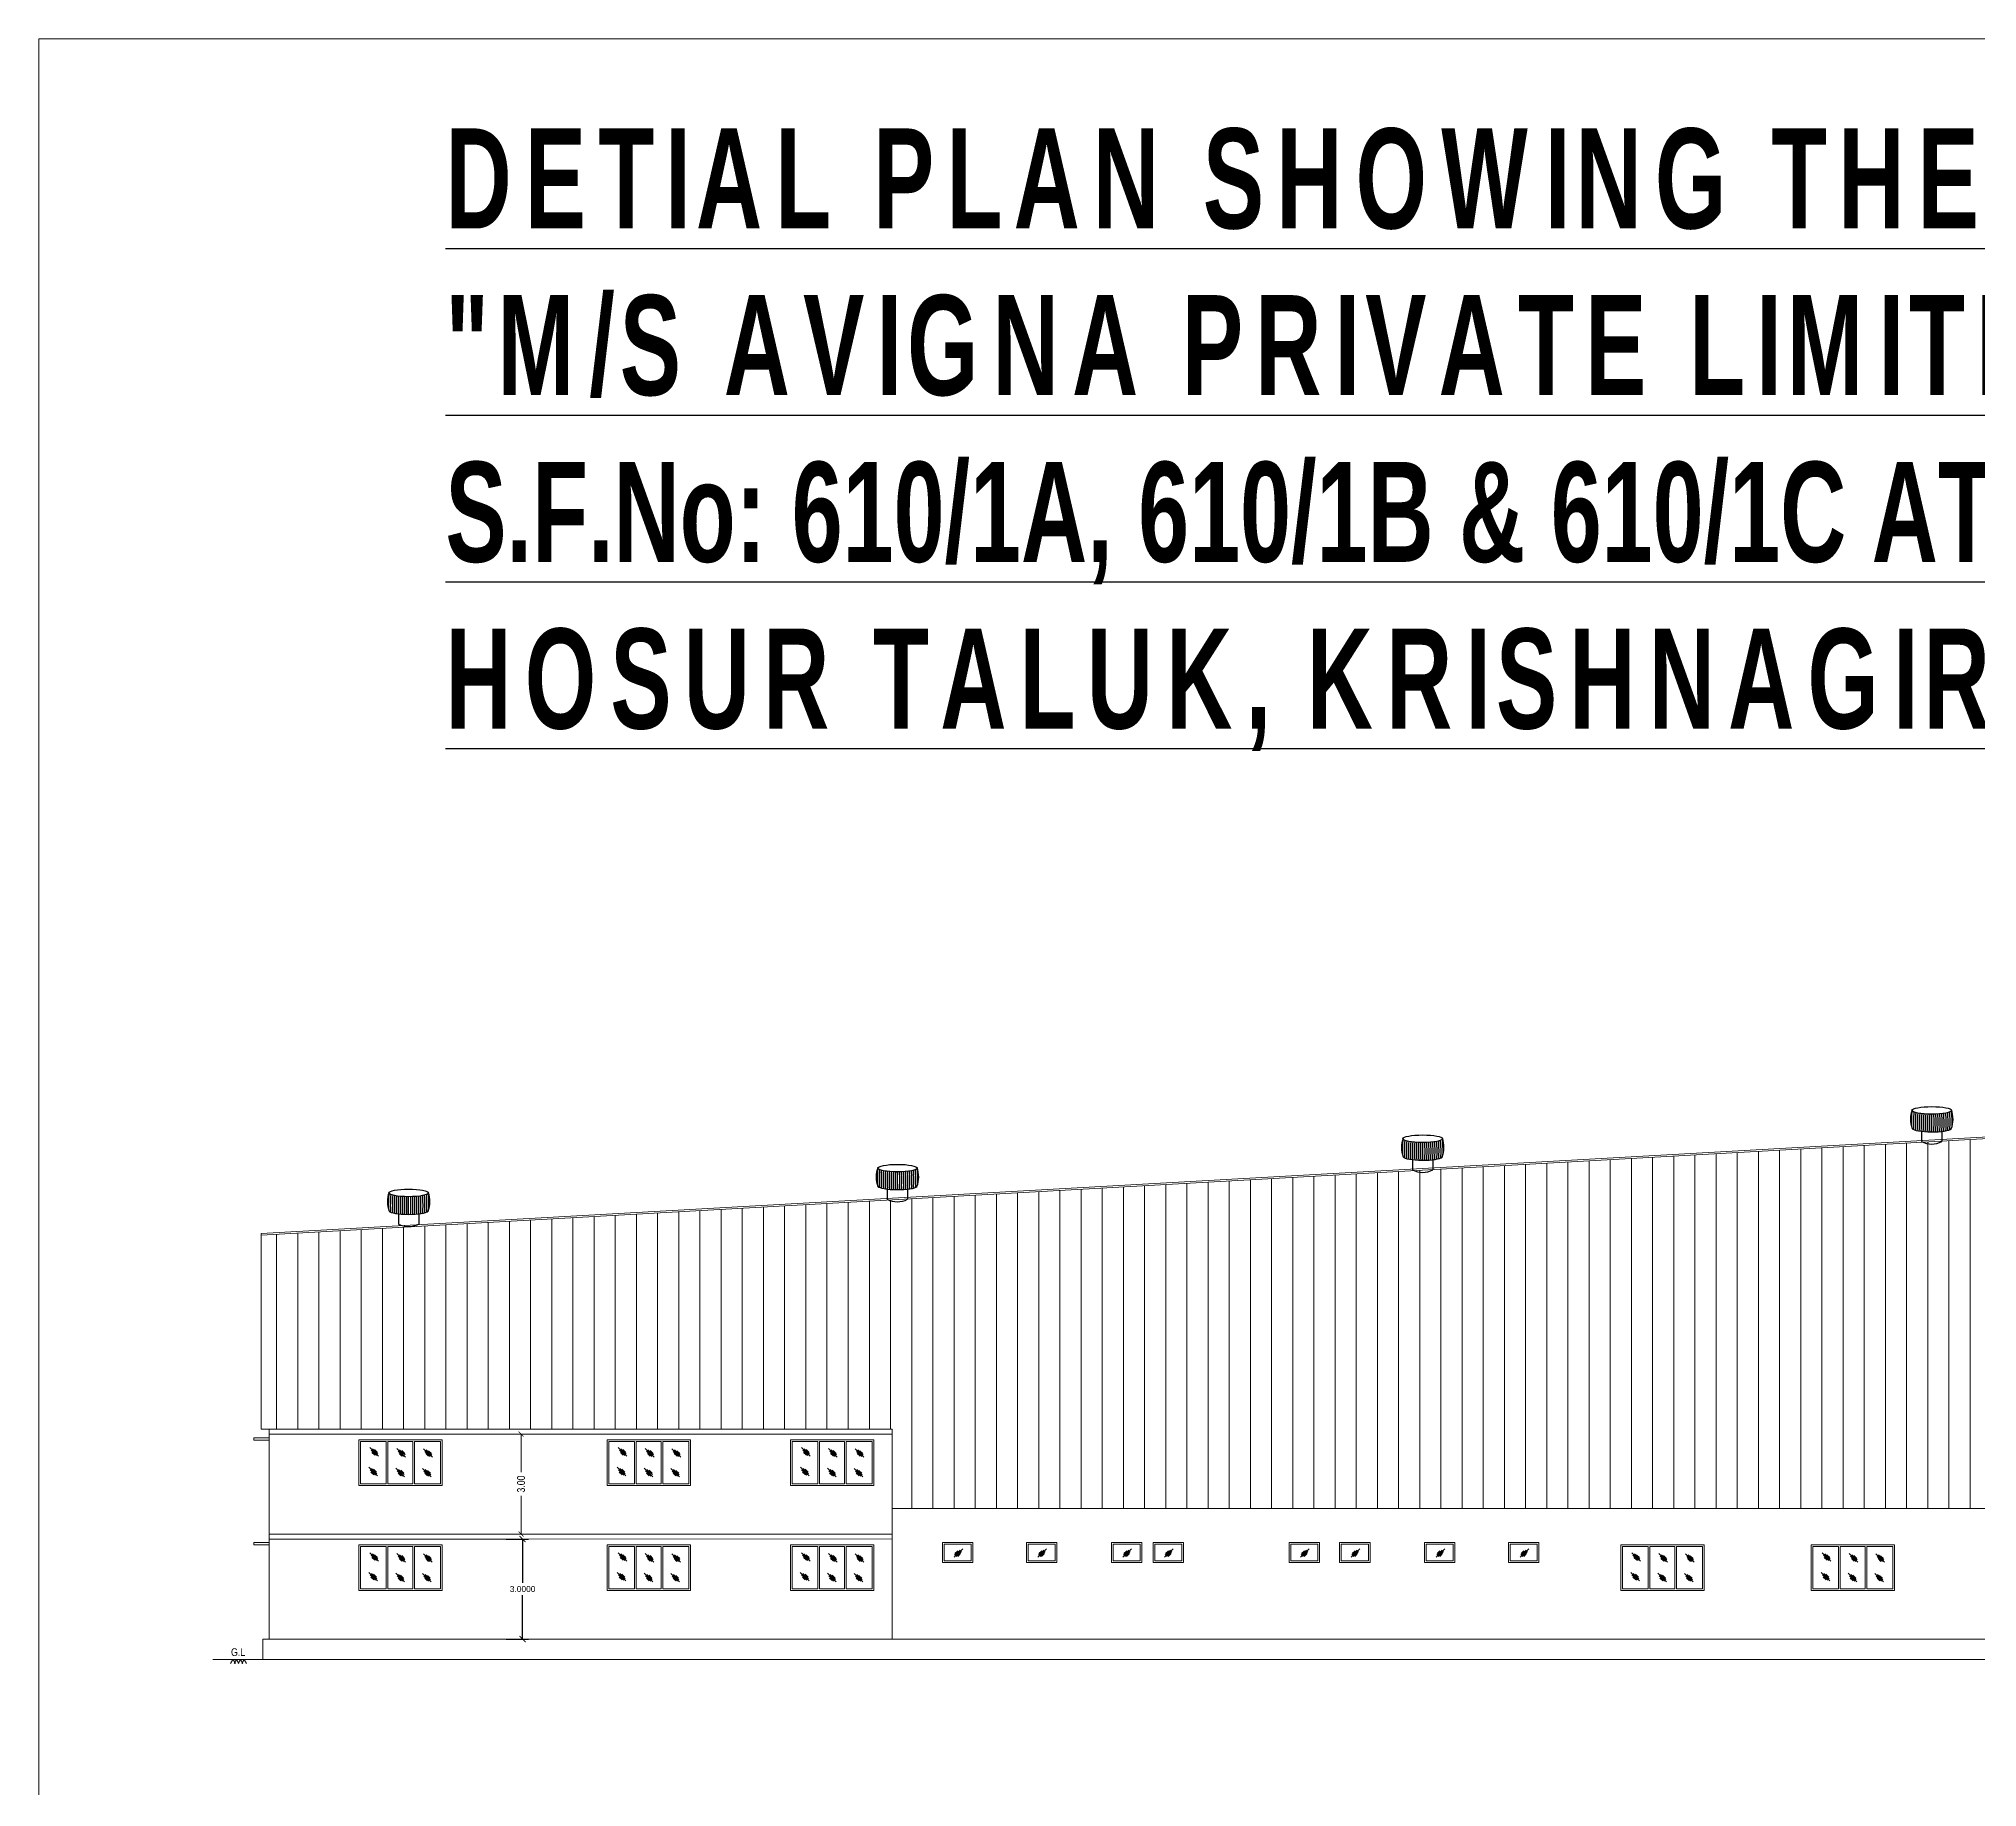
# Model space of a CAD drawing. Header units: metres. Extents: x -1560405 to -1559609, y 42907 to 43310.
# Drawn here: x -1559943 to -1559884.9, y 43114.7 to 43167.1 of the extents above; entities that cross this region are included whole.
import ezdxf

# ---------------------------------------------------------------- set-up
doc = ezdxf.new("R2010")
doc.units = ezdxf.units.M
doc.header["$LTSCALE"] = 750
doc.header["$MEASUREMENT"] = 0
doc.header["$PDMODE"] = 35
doc.header["$PDSIZE"] = 50
doc.linetypes.add('DASHED2', pattern=[9.525, 6.35, -3.175])
doc.layers.get('0').update_dxf_attribs({"lineweight": 5})
doc.layers.get('Defpoints').update_dxf_attribs({"lineweight": 0})
for name, color, linetype in [('1', 213, 'Continuous'), ('BLK_1_FLR_0_BLT_UP_AREA_MEZ_1', 46, 'Continuous'), ('BLK_1_FLR_0_REGULAR_ROOM_1', 117, 'Continuous'), ('Soolagiri', 6, 'Continuous'), ('walls', 40, 'Continuous')]:
    doc.layers.add(name, color=color, linetype=linetype)
doc.styles.add('K', font='swissc.ttf', dxfattribs={"height": 0.25})
doc.styles.add('mani', font='swissc.ttf', dxfattribs={"height": 0.23})
doc.styles.get("Standard").update_dxf_attribs({"font": 'arial.ttf'})
doc.styles.add('STYLE2', font='romant.shx', dxfattribs={"width": 0.8, "height": 4})
doc.dimstyles.new('Civil Mt', dxfattribs={"dimtxt": 0.23, "dimasz": 0.15, "dimexe": 0, "dimexo": 0, "dimgap": 0.1, "dimtad": 0, "dimzin": 0, "dimdsep": 46, "dimtxsty": 'mani', "dimblk": 'ARCHTICK', "dimcen": 0, "dimse1": 1, "dimse2": 1, "dimclrd": 253, "dimclrt": 7, "dimadec": 0, "dimazin": 3, "dimtfac": 1, "dimtofl": 0, "dimtmove": 1, "dimatfit": 3, "dimfxl": 0, "dimfrac": 2, "dimtolj": 1, "dimtzin": 0, "dimlwd": 13, "dimarcsym": 0})
doc.dimstyles.new('STANDARD$0', dxfattribs={"dimtxt": 7, "dimasz": 3, "dimexe": 3, "dimexo": 1, "dimgap": 1.5, "dimtad": 1, "dimdec": 1, "dimzin": 1, "dimdsep": 46, "dimlunit": 4, "dimtxsty": 'Standard', "dimblk": 'OBLIQUE', "dimcen": 0.09375, "dimdle": 1, "dimclrd": 8, "dimclre": 8, "dimclrt": 7, "dimadec": 1, "dimazin": 0, "dimtfac": 1, "dimtdec": 1, "dimtix": 1, "dimtmove": 2, "dimatfit": 3, "dimldrblk": 'ARCHTICK', "dimfxl": 0, "dimfrac": 2, "dimtolj": 1, "dimtzin": 0, "dimarcsym": 0})

# ---------------------------------------------------------------- blocks, each defined once
blk = doc.blocks.new('A$C592862AF')
at = {"layer": 'Soolagiri', "ltscale": 0.1}
for p, q in [((0.531, 0.215), (0.531, 0.658)), ((0.274, 0.24), (0.274, -0.027)), ((0.783, 0.24), (0.783, -0.027))]:
    blk.add_line(p, q, dxfattribs=at)
for centre, radius, start, end in [((0.685, 0.533), 0.685, 160.2029, 200.1397), ((3.699, 0.447), 3.676, 175.2224, 181.4913), ((3.699, 0.447), 3.626, 175.8022, 182.7483), ((3.699, 0.447), 3.576, 175.9967, 183.0655), ((3.699, 0.447), 3.526, 176.1188, 183.2978), ((3.699, 0.447), 3.476, 176.1997, 183.4872), ((3.699, 0.447), 3.426, 176.2511, 183.3433), ((3.699, 0.447), 3.376, 176.2785, 183.7869), ((3.699, 0.447), 3.326, 176.2852, 183.9075), ((3.699, 0.447), 3.276, 176.2725, 184.0117), ((3.699, 0.447), 3.226, 176.241, 184.1006), ((-2.637, 0.447), 3.226, 355.8986, 3.759), ((-2.637, 0.447), 3.276, 355.9866, 3.7276), ((-2.637, 0.447), 3.326, 356.09, 3.7149), ((-2.637, 0.447), 3.376, 356.2097, 3.7216), ((-2.637, 0.447), 3.426, 356.3475, 3.7491), ((-2.637, 0.447), 3.476, 356.507, 3.8005), ((-2.686, 0.436), 3.576, 356.9242, 4.0038), ((-2.637, 0.447), 3.576, 356.9242, 4.0038), ((-2.637, 0.447), 3.626, 357.235, 4.1985), ((0.378, 0.533), 0.685, 339.4087, 19.7971), ((-2.637, 0.447), 3.676, 358.5152, 4.7713), ((0.529, 0.463), 0.552, 242.5754, 297.4246)]:
    blk.add_arc(centre, radius, start, end, dxfattribs=at)
blk.add_ellipse((0.531, 0.752), major_axis=(-0.495, 0), ratio=0.191406, dxfattribs=at)
blk.add_ellipse((0.532, 0.31), major_axis=(-0.495, 0), ratio=0.191406, start_param=0.135875, end_param=2.951606, dxfattribs=at)
blk = doc.blocks.new('A$C3C6135CD')
at = {"layer": 'walls', "ltscale": 0.1, "xscale": 1.199999999998907, "yscale": 1.199999999998907, "zscale": 1.199999999998907}
blk.add_blockref('A$C592862AF', (-0.005, 0.098), dxfattribs=at)
blk = doc.blocks.new('_ArchTick')
at = {"color": 0, "linetype": 'ByBlock', "const_width": 0.15}
blk.add_lwpolyline([(-0.5, -0.5), (0.5, 0.5)], dxfattribs=at)
blk = doc.blocks.new('*D702')
at = {"layer": 'BLK_1_FLR_0_BLT_UP_AREA_MEZ_1', "color": 253, "lineweight": 13}
for p, q in [((-1559928.546, 43125.285), (-1559928.546, 43124.139)), ((-1559928.546, 43122.285), (-1559928.546, 43123.432))]:
    blk.add_line(p, q, dxfattribs=at)
at = {"layer": 'Defpoints', "color": 0}
for p in [(-1559929.06, 43125.285, 94.405), (-1559928.546, 43125.285), (-1559929.06, 43122.285, 94.405)]:
    blk.add_point(p, dxfattribs=at)
at = {"layer": 'BLK_1_FLR_0_BLT_UP_AREA_MEZ_1', "color": 253, "lineweight": 13, "xscale": 0.15, "yscale": 0.15, "zscale": 0.15}
for p, rotation in [((-1559928.546, 43125.285), 90), ((-1559928.546, 43122.285), 270)]:
    blk.add_blockref('_ArchTick', p, dxfattribs=dict(at, rotation=rotation))
at = {"layer": 'BLK_1_FLR_0_BLT_UP_AREA_MEZ_1', "color": 7, "insert": (-1559928.546, 43123.785), "char_height": 0.23, "attachment_point": 5, "rotation": 90, "style": 'mani'}
blk.add_mtext('\\A1;3.00', dxfattribs=at)
blk = doc.blocks.new('*D703')
at = {"layer": 'BLK_1_FLR_0_REGULAR_ROOM_1', "color": 0, "lineweight": -2}
for p, q in [((-1559928.997, 43122.135), (-1559928.319, 43122.135)), ((-1559928.997, 43119.135), (-1559928.319, 43119.135))]:
    blk.add_line(p, q, dxfattribs=at)
at = {"layer": 'BLK_1_FLR_0_REGULAR_ROOM_1', "lineweight": -2}
for p, q in [((-1559928.499, 43122.135), (-1559928.499, 43120.817)), ((-1559928.499, 43119.135), (-1559928.499, 43120.453))]:
    blk.add_line(p, q, dxfattribs=at)
at = {"layer": 'Defpoints', "color": 0}
for p in [(-1559929.06, 43122.135, 94.405), (-1559929.06, 43119.135, 94.405), (-1559928.499, 43119.135)]:
    blk.add_point(p, dxfattribs=at)
at = {"layer": 'BLK_1_FLR_0_REGULAR_ROOM_1', "lineweight": -2, "xscale": 0.18, "yscale": 0.18, "zscale": 0.18}
for p, rotation in [((-1559928.499, 43122.135), 90), ((-1559928.499, 43119.135), 270)]:
    blk.add_blockref('_ArchTick', p, dxfattribs=dict(at, rotation=rotation))
at = {"layer": 'BLK_1_FLR_0_REGULAR_ROOM_1', "color": 0, "insert": (-1559928.499, 43120.635), "char_height": 0.18, "attachment_point": 5}
blk.add_mtext('\\A1;3.0000', dxfattribs=at)

msp = doc.modelspace()

# ---------------------------------------------------------------- hatches: boundary and pattern name
h = msp.add_hatch()
h.set_pattern_fill('ANSI31', scale=0.2, angle=45, style=0)
h.set_pattern_definition([(90, (-1567940.05416, 44465.8028), (-0.635, 0), [])])
h.paths.add_polyline_path([(-1559826.4741, 43131.24554), (-1559881.40915, 43134.32482), (-1559936.3442, 43131.24554), (-1559936.3442, 43125.43521), (-1559936.1042, 43125.43521), (-1559917.41381, 43125.43521), (-1559917.41419, 43123.04721), (-1559826.7141, 43123.04721), (-1559826.4741, 43123.04721)])

# ---------------------------------------------------------------- linework, layer by layer
at = {"color": 7}
for p, q in [((-1559881.40915, 43134.37521), (-1559936.3442, 43131.29593)), ((-1559881.40915, 43134.32482), (-1559936.3442, 43131.24554)), ((-1559936.3442, 43125.43521), (-1559936.3442, 43131.29593)), ((-1559936.1042, 43125.43521, 0), (-1559936.34476, 43125.43521, 0)), ((-1559936.1042, 43125.43521, 0), (-1559917.41381, 43125.43521, 0)), ((-1559936.10364, 43125.43521), (-1559936.10364, 43119.13521)), ((-1559917.41381, 43125.43521, 0), (-1559917.41481, 43119.13521)), ((-1559936.1042, 43125.28521, 0), (-1559917.41377, 43125.28521, 0)), ((-1559933.40939, 43125.1073, 0), (-1559933.40939, 43123.7373, 0)), ((-1559933.40939, 43125.1073, 0), (-1559930.90939, 43125.1073, 0)), ((-1559933.35939, 43125.0573, 0), (-1559933.35939, 43123.7873, 0)), ((-1559933.35939, 43125.0573, 0), (-1559932.58779, 43125.0573, 0)), ((-1559933.08114, 43124.87595, 0), (-1559932.82038, 43124.62318, 0)), ((-1559932.88326, 43124.6404, 0), (-1559933.04253, 43124.7976, 0)), ((-1559932.83954, 43124.6855, 0), (-1559933.00163, 43124.8398, 0)), ((-1559932.84902, 43124.73261, 0), (-1559932.93793, 43124.81622, 0)), ((-1559932.58779, 43125.0573, 0), (-1559932.58779, 43123.7873, 0)), ((-1559932.53779, 43125.0573, 0), (-1559932.53779, 43123.7873, 0)), ((-1559932.53779, 43125.0573, 0), (-1559931.79119, 43125.0573, 0)), ((-1559932.26794, 43124.84701, 0), (-1559932.00718, 43124.59424, 0)), ((-1559932.02634, 43124.65656, 0), (-1559932.18843, 43124.81087, 0)), ((-1559931.79119, 43125.0573, 0), (-1559931.79119, 43123.7873, 0)), ((-1559931.74119, 43125.0573, 0), (-1559931.74119, 43123.7873, 0)), ((-1559931.74119, 43125.0573, 0), (-1559930.95939, 43125.0573, 0)), ((-1559931.46776, 43124.84376, 0), (-1559931.20699, 43124.59099, 0)), ((-1559931.22616, 43124.65331, 0), (-1559931.38825, 43124.80761, 0)), ((-1559930.95939, 43125.0573, 0), (-1559930.95939, 43123.7873, 0)), ((-1559930.90939, 43125.1073, 0), (-1559930.90939, 43123.7373, 0)), ((-1559925.95999, 43125.1073, 0), (-1559925.95999, 43123.7373, 0)), ((-1559925.95999, 43125.1073, 0), (-1559923.45999, 43125.1073, 0)), ((-1559925.90999, 43125.0573, 0), (-1559925.90999, 43123.7873, 0)), ((-1559925.90999, 43125.0573, 0), (-1559925.13839, 43125.0573, 0)), ((-1559925.63174, 43124.87595, 0), (-1559925.37098, 43124.62318, 0)), ((-1559925.43386, 43124.6404, 0), (-1559925.59314, 43124.7976, 0)), ((-1559925.39015, 43124.6855, 0), (-1559925.55223, 43124.8398, 0)), ((-1559925.39962, 43124.73261, 0), (-1559925.48854, 43124.81622, 0)), ((-1559925.13839, 43125.0573, 0), (-1559925.13839, 43123.7873, 0)), ((-1559925.08839, 43125.0573, 0), (-1559925.08839, 43123.7873, 0)), ((-1559925.08839, 43125.0573, 0), (-1559924.34179, 43125.0573, 0)), ((-1559924.81854, 43124.84701, 0), (-1559924.55778, 43124.59424, 0)), ((-1559924.57695, 43124.65656, 0), (-1559924.73903, 43124.81087, 0)), ((-1559924.34179, 43125.0573, 0), (-1559924.34179, 43123.7873, 0)), ((-1559924.29179, 43125.0573, 0), (-1559924.29179, 43123.7873, 0)), ((-1559924.29179, 43125.0573, 0), (-1559923.50999, 43125.0573, 0)), ((-1559924.01836, 43124.84376, 0), (-1559923.7576, 43124.59099, 0)), ((-1559923.77676, 43124.65331, 0), (-1559923.93885, 43124.80761, 0)), ((-1559923.50999, 43125.0573, 0), (-1559923.50999, 43123.7873, 0)), ((-1559923.45999, 43125.1073, 0), (-1559923.45999, 43123.7373, 0)), ((-1559920.465, 43125.1073, 0), (-1559920.465, 43123.7373, 0)), ((-1559920.465, 43125.1073, 0), (-1559917.965, 43125.1073, 0)), ((-1559920.415, 43125.0573, 0), (-1559920.415, 43123.7873, 0)), ((-1559920.415, 43125.0573, 0), (-1559919.6434, 43125.0573, 0)), ((-1559920.13675, 43124.87595, 0), (-1559919.87599, 43124.62318, 0)), ((-1559919.93887, 43124.6404, 0), (-1559920.09814, 43124.7976, 0)), ((-1559919.89515, 43124.6855, 0), (-1559920.05724, 43124.8398, 0)), ((-1559919.90463, 43124.73261, 0), (-1559919.99354, 43124.81622, 0)), ((-1559919.6434, 43125.0573, 0), (-1559919.6434, 43123.7873, 0)), ((-1559919.5934, 43125.0573, 0), (-1559919.5934, 43123.7873, 0)), ((-1559919.5934, 43125.0573, 0), (-1559918.8468, 43125.0573, 0)), ((-1559919.32355, 43124.84701, 0), (-1559919.06279, 43124.59424, 0)), ((-1559919.08195, 43124.65656, 0), (-1559919.24404, 43124.81087, 0)), ((-1559918.8468, 43125.0573, 0), (-1559918.8468, 43123.7873, 0)), ((-1559918.7968, 43125.0573, 0), (-1559918.7968, 43123.7873, 0)), ((-1559918.7968, 43125.0573, 0), (-1559918.015, 43125.0573, 0)), ((-1559918.52336, 43124.84376, 0), (-1559918.2626, 43124.59099, 0)), ((-1559918.28177, 43124.65331, 0), (-1559918.44386, 43124.80761, 0)), ((-1559918.015, 43125.0573, 0), (-1559918.015, 43123.7873, 0)), ((-1559917.965, 43125.1073, 0), (-1559917.965, 43123.7373, 0)), ((-1559933.11176, 43124.28607, 0), (-1559932.851, 43124.0333, 0)), ((-1559932.87017, 43124.09562, 0), (-1559933.03225, 43124.24992, 0)), ((-1559932.93064, 43124.64841, 0), (-1559933.01698, 43124.73467, 0)), ((-1559932.87965, 43124.14273, 0), (-1559932.96856, 43124.22634, 0)), ((-1559932.29856, 43124.25713, 0), (-1559932.0378, 43124.00436, 0)), ((-1559932.07006, 43124.61146, 0), (-1559932.22934, 43124.76867, 0)), ((-1559932.05697, 43124.06668, 0), (-1559932.21905, 43124.22099, 0)), ((-1559932.11744, 43124.61947, 0), (-1559932.20378, 43124.70574, 0)), ((-1559932.03582, 43124.70367, 0), (-1559932.12473, 43124.78729, 0)), ((-1559931.49838, 43124.25388, 0), (-1559931.23762, 43124.00111, 0)), ((-1559931.26988, 43124.60821, 0), (-1559931.42915, 43124.76541, 0)), ((-1559931.25679, 43124.06343, 0), (-1559931.41887, 43124.21773, 0)), ((-1559931.31726, 43124.61622, 0), (-1559931.4036, 43124.70248, 0)), ((-1559931.23564, 43124.70042, 0), (-1559931.32455, 43124.78403, 0)), ((-1559925.66237, 43124.28607, 0), (-1559925.40161, 43124.0333, 0)), ((-1559925.42077, 43124.09562, 0), (-1559925.58286, 43124.24992, 0)), ((-1559925.48124, 43124.64841, 0), (-1559925.56759, 43124.73467, 0)), ((-1559925.43025, 43124.14273, 0), (-1559925.51916, 43124.22634, 0)), ((-1559924.84917, 43124.25713, 0), (-1559924.58841, 43124.00436, 0)), ((-1559924.62067, 43124.61146, 0), (-1559924.77994, 43124.76867, 0)), ((-1559924.60757, 43124.06668, 0), (-1559924.76966, 43124.22099, 0)), ((-1559924.66804, 43124.61947, 0), (-1559924.75439, 43124.70574, 0)), ((-1559924.58642, 43124.70367, 0), (-1559924.67534, 43124.78729, 0)), ((-1559924.04898, 43124.25388, 0), (-1559923.78822, 43124.00111, 0)), ((-1559923.82048, 43124.60821, 0), (-1559923.97976, 43124.76541, 0)), ((-1559923.80739, 43124.06343, 0), (-1559923.96948, 43124.21773, 0)), ((-1559923.86786, 43124.61622, 0), (-1559923.9542, 43124.70248, 0)), ((-1559923.78624, 43124.70042, 0), (-1559923.87515, 43124.78403, 0)), ((-1559920.16737, 43124.28607, 0), (-1559919.90661, 43124.0333, 0)), ((-1559919.92578, 43124.09562, 0), (-1559920.08786, 43124.24992, 0)), ((-1559919.98625, 43124.64841, 0), (-1559920.07259, 43124.73467, 0)), ((-1559919.93526, 43124.14273, 0), (-1559920.02417, 43124.22634, 0)), ((-1559919.35417, 43124.25713, 0), (-1559919.09341, 43124.00436, 0)), ((-1559919.12567, 43124.61146, 0), (-1559919.28494, 43124.76867, 0)), ((-1559919.11258, 43124.06668, 0), (-1559919.27466, 43124.22099, 0)), ((-1559919.17305, 43124.61947, 0), (-1559919.25939, 43124.70574, 0)), ((-1559919.09143, 43124.70367, 0), (-1559919.18034, 43124.78729, 0)), ((-1559918.55399, 43124.25388, 0), (-1559918.29323, 43124.00111, 0)), ((-1559918.32549, 43124.60821, 0), (-1559918.48476, 43124.76541, 0)), ((-1559918.3124, 43124.06343, 0), (-1559918.47448, 43124.21773, 0)), ((-1559918.37287, 43124.61622, 0), (-1559918.45921, 43124.70248, 0)), ((-1559918.29125, 43124.70042, 0), (-1559918.38016, 43124.78403, 0)), ((-1559933.40939, 43123.7373, 0), (-1559930.90939, 43123.7373, 0)), ((-1559933.35939, 43123.7873, 0), (-1559932.58779, 43123.7873, 0)), ((-1559932.91389, 43124.05052, 0), (-1559933.07316, 43124.20772, 0)), ((-1559932.96127, 43124.05853, 0), (-1559933.04761, 43124.14479, 0)), ((-1559932.53779, 43123.7873, 0), (-1559931.79119, 43123.7873, 0)), ((-1559932.10069, 43124.02158, 0), (-1559932.25996, 43124.17879, 0)), ((-1559932.14807, 43124.02959, 0), (-1559932.23441, 43124.11586, 0)), ((-1559932.06645, 43124.11379, 0), (-1559932.15536, 43124.19741, 0)), ((-1559931.74119, 43123.7873, 0), (-1559930.95939, 43123.7873, 0)), ((-1559931.30051, 43124.01833, 0), (-1559931.45978, 43124.17553, 0)), ((-1559931.34789, 43124.02634, 0), (-1559931.43423, 43124.1126, 0)), ((-1559931.26627, 43124.11054, 0), (-1559931.35518, 43124.19415, 0)), ((-1559925.95999, 43123.7373, 0), (-1559923.45999, 43123.7373, 0)), ((-1559925.90999, 43123.7873, 0), (-1559925.13839, 43123.7873, 0)), ((-1559925.46449, 43124.05052, 0), (-1559925.62376, 43124.20772, 0)), ((-1559925.51187, 43124.05853, 0), (-1559925.59821, 43124.14479, 0)), ((-1559925.08839, 43123.7873, 0), (-1559924.34179, 43123.7873, 0)), ((-1559924.65129, 43124.02158, 0), (-1559924.81056, 43124.17879, 0)), ((-1559924.69867, 43124.02959, 0), (-1559924.78501, 43124.11586, 0)), ((-1559924.61705, 43124.11379, 0), (-1559924.70596, 43124.19741, 0)), ((-1559924.29179, 43123.7873, 0), (-1559923.50999, 43123.7873, 0)), ((-1559923.85111, 43124.01833, 0), (-1559924.01038, 43124.17553, 0)), ((-1559923.89849, 43124.02634, 0), (-1559923.98483, 43124.1126, 0)), ((-1559923.81687, 43124.11054, 0), (-1559923.90578, 43124.19415, 0)), ((-1559920.465, 43123.7373, 0), (-1559917.965, 43123.7373, 0)), ((-1559920.415, 43123.7873, 0), (-1559919.6434, 43123.7873, 0)), ((-1559919.9695, 43124.05052, 0), (-1559920.12877, 43124.20772, 0)), ((-1559920.01688, 43124.05853, 0), (-1559920.10322, 43124.14479, 0)), ((-1559919.5934, 43123.7873, 0), (-1559918.8468, 43123.7873, 0)), ((-1559919.1563, 43124.02158, 0), (-1559919.31557, 43124.17879, 0)), ((-1559919.20368, 43124.02959, 0), (-1559919.29002, 43124.11586, 0)), ((-1559919.12206, 43124.11379, 0), (-1559919.21097, 43124.19741, 0)), ((-1559918.7968, 43123.7873, 0), (-1559918.015, 43123.7873, 0)), ((-1559918.35612, 43124.01833, 0), (-1559918.51539, 43124.17553, 0)), ((-1559918.4035, 43124.02634, 0), (-1559918.48984, 43124.1126, 0)), ((-1559918.32188, 43124.11054, 0), (-1559918.41079, 43124.19415, 0)), ((-1559917.41419, 43123.04721), (-1559826.7141, 43123.04721)), ((-1559936.1042, 43122.28521, 0), (-1559917.41301, 43122.28521, 0)), ((-1559936.1042, 43122.13521, 0), (-1559928.90684, 43122.13521, 0)), ((-1559933.41119, 43121.9573), (-1559933.41119, 43120.5873)), ((-1559933.41119, 43121.9573), (-1559930.91119, 43121.9573)), ((-1559933.36119, 43121.9073), (-1559933.36119, 43120.6373)), ((-1559933.36119, 43121.9073), (-1559932.58959, 43121.9073)), ((-1559932.58959, 43121.9073), (-1559932.58959, 43120.6373)), ((-1559932.53959, 43121.9073), (-1559932.53959, 43120.6373)), ((-1559932.53959, 43121.9073), (-1559931.79299, 43121.9073)), ((-1559931.79299, 43121.9073), (-1559931.79299, 43120.6373)), ((-1559931.74299, 43121.9073), (-1559931.74299, 43120.6373)), ((-1559931.74299, 43121.9073), (-1559930.96119, 43121.9073)), ((-1559930.96119, 43121.9073), (-1559930.96119, 43120.6373)), ((-1559930.91119, 43121.9573), (-1559930.91119, 43120.5873)), ((-1559928.90684, 43122.13521), (-1559917.41298, 43122.14492, 0)), ((-1559925.96179, 43121.9573), (-1559925.96179, 43120.5873)), ((-1559925.96179, 43121.9573), (-1559923.46179, 43121.9573)), ((-1559925.91179, 43121.9073), (-1559925.91179, 43120.6373)), ((-1559925.91179, 43121.9073), (-1559925.14019, 43121.9073)), ((-1559925.14019, 43121.9073), (-1559925.14019, 43120.6373)), ((-1559925.09019, 43121.9073), (-1559925.09019, 43120.6373)), ((-1559925.09019, 43121.9073), (-1559924.34359, 43121.9073)), ((-1559924.34359, 43121.9073), (-1559924.34359, 43120.6373)), ((-1559924.29359, 43121.9073), (-1559924.29359, 43120.6373)), ((-1559924.29359, 43121.9073), (-1559923.51179, 43121.9073)), ((-1559923.51179, 43121.9073), (-1559923.51179, 43120.6373)), ((-1559923.46179, 43121.9573), (-1559923.46179, 43120.5873)), ((-1559920.4668, 43121.9573), (-1559920.4668, 43120.5873)), ((-1559920.4668, 43121.9573), (-1559917.9668, 43121.9573)), ((-1559920.4168, 43121.9073), (-1559920.4168, 43120.6373)), ((-1559920.4168, 43121.9073), (-1559919.6452, 43121.9073)), ((-1559919.6452, 43121.9073), (-1559919.6452, 43120.6373)), ((-1559919.5952, 43121.9073), (-1559919.5952, 43120.6373)), ((-1559919.5952, 43121.9073), (-1559918.8486, 43121.9073)), ((-1559918.8486, 43121.9073), (-1559918.8486, 43120.6373)), ((-1559918.7986, 43121.9073), (-1559918.7986, 43120.6373)), ((-1559918.7986, 43121.9073), (-1559918.0168, 43121.9073)), ((-1559918.0168, 43121.9073), (-1559918.0168, 43120.6373)), ((-1559917.9668, 43121.9573), (-1559917.9668, 43120.5873)), ((-1559915.90107, 43122.02668), (-1559915.90107, 43121.42668)), ((-1559914.99107, 43122.02668), (-1559914.99107, 43121.42668)), ((-1559913.38467, 43122.02668), (-1559913.38467, 43121.42668)), ((-1559912.47467, 43122.02668), (-1559912.47467, 43121.42668)), ((-1559910.83828, 43122.02668, 23.60134), (-1559910.83828, 43121.42668, 23.60134)), ((-1559909.92828, 43122.02668, 23.60134), (-1559909.92828, 43121.42668, 23.60134)), ((-1559909.58891, 43122.02668, 23.60134), (-1559909.58891, 43121.42668, 23.60134)), ((-1559908.67891, 43122.02668, 23.60134), (-1559908.67891, 43121.42668, 23.60134)), ((-1559905.5069, 43122.02668, 23.60134), (-1559905.5069, 43121.42668, 23.60134)), ((-1559904.5969, 43122.02668, 23.60134), (-1559904.5969, 43121.42668, 23.60134)), ((-1559903.99076, 43122.02668, 23.60134), (-1559903.99076, 43121.42668, 23.60134)), ((-1559903.08076, 43122.02668, 23.60134), (-1559903.08076, 43121.42668, 23.60134)), ((-1559901.44175, 43122.02668, 23.60134), (-1559901.44175, 43121.42668, 23.60134)), ((-1559900.53175, 43122.02668, 23.60134), (-1559900.53175, 43121.42668, 23.60134)), ((-1559898.92155, 43122.02668, 23.60134), (-1559898.92155, 43121.42668, 23.60134)), ((-1559898.01155, 43122.02668, 23.60134), (-1559898.01155, 43121.42668, 23.60134)), ((-1559895.55916, 43121.9573), (-1559895.55916, 43120.5873)), ((-1559895.55916, 43121.9573), (-1559893.05916, 43121.9573)), ((-1559895.50916, 43121.9073), (-1559895.50916, 43120.6373)), ((-1559895.50916, 43121.9073), (-1559894.73756, 43121.9073)), ((-1559894.73756, 43121.9073), (-1559894.73756, 43120.6373)), ((-1559894.68756, 43121.9073), (-1559894.68756, 43120.6373)), ((-1559894.68756, 43121.9073), (-1559893.94096, 43121.9073)), ((-1559893.94096, 43121.9073), (-1559893.94096, 43120.6373)), ((-1559893.89096, 43121.9073), (-1559893.89096, 43120.6373)), ((-1559893.89096, 43121.9073), (-1559893.10916, 43121.9073)), ((-1559893.10916, 43121.9073), (-1559893.10916, 43120.6373)), ((-1559893.05916, 43121.9573), (-1559893.05916, 43120.5873)), ((-1559889.84771, 43121.9573), (-1559889.84771, 43120.5873)), ((-1559889.84771, 43121.9573), (-1559887.34771, 43121.9573)), ((-1559889.79771, 43121.9073), (-1559889.79771, 43120.6373)), ((-1559889.79771, 43121.9073), (-1559889.02611, 43121.9073)), ((-1559889.02611, 43121.9073), (-1559889.02611, 43120.6373)), ((-1559888.97611, 43121.9073), (-1559888.97611, 43120.6373)), ((-1559888.97611, 43121.9073), (-1559888.22951, 43121.9073)), ((-1559888.22951, 43121.9073), (-1559888.22951, 43120.6373)), ((-1559888.17951, 43121.9073), (-1559888.17951, 43120.6373)), ((-1559888.17951, 43121.9073), (-1559887.39771, 43121.9073)), ((-1559887.39771, 43121.9073), (-1559887.39771, 43120.6373)), ((-1559887.34771, 43121.9573), (-1559887.34771, 43120.5873)), ((-1559933.08293, 43121.72595), (-1559932.82217, 43121.47318)), ((-1559932.88506, 43121.4904), (-1559933.04433, 43121.6476)), ((-1559932.93244, 43121.49841), (-1559933.01878, 43121.58467)), ((-1559932.84134, 43121.5355), (-1559933.00342, 43121.6898)), ((-1559932.85082, 43121.58261), (-1559932.93973, 43121.66622)), ((-1559932.26973, 43121.69701), (-1559932.00897, 43121.44424)), ((-1559932.07186, 43121.46146), (-1559932.23113, 43121.61867)), ((-1559932.11924, 43121.46947), (-1559932.20558, 43121.55574)), ((-1559932.02814, 43121.50656), (-1559932.19023, 43121.66087)), ((-1559932.03762, 43121.55367), (-1559932.12653, 43121.63729)), ((-1559931.46955, 43121.69376), (-1559931.20879, 43121.44099)), ((-1559931.27168, 43121.45821), (-1559931.43095, 43121.61541)), ((-1559931.31906, 43121.46622), (-1559931.4054, 43121.55248)), ((-1559931.22796, 43121.50331), (-1559931.39004, 43121.65761)), ((-1559931.23744, 43121.55042), (-1559931.32635, 43121.63403)), ((-1559925.63354, 43121.72595), (-1559925.37278, 43121.47318)), ((-1559925.43566, 43121.4904), (-1559925.59494, 43121.6476)), ((-1559925.48304, 43121.49841), (-1559925.56938, 43121.58467)), ((-1559925.39194, 43121.5355), (-1559925.55403, 43121.6898)), ((-1559925.40142, 43121.58261), (-1559925.49033, 43121.66622)), ((-1559924.82034, 43121.69701), (-1559924.55958, 43121.44424)), ((-1559924.62246, 43121.46146), (-1559924.78174, 43121.61867)), ((-1559924.66984, 43121.46947), (-1559924.75618, 43121.55574)), ((-1559924.57874, 43121.50656), (-1559924.74083, 43121.66087)), ((-1559924.58822, 43121.55367), (-1559924.67713, 43121.63729)), ((-1559924.02016, 43121.69376), (-1559923.7594, 43121.44099)), ((-1559923.82228, 43121.45821), (-1559923.98155, 43121.61541)), ((-1559923.86966, 43121.46622), (-1559923.956, 43121.55248)), ((-1559923.77856, 43121.50331), (-1559923.94065, 43121.65761)), ((-1559923.78804, 43121.55042), (-1559923.87695, 43121.63403)), ((-1559920.13854, 43121.72595), (-1559919.87778, 43121.47318)), ((-1559919.94067, 43121.4904), (-1559920.09994, 43121.6476)), ((-1559919.98805, 43121.49841), (-1559920.07439, 43121.58467)), ((-1559919.89695, 43121.5355), (-1559920.05903, 43121.6898)), ((-1559919.90643, 43121.58261), (-1559919.99534, 43121.66622)), ((-1559919.32534, 43121.69701), (-1559919.06458, 43121.44424)), ((-1559919.12747, 43121.46146), (-1559919.28674, 43121.61867)), ((-1559919.17485, 43121.46947), (-1559919.26119, 43121.55574)), ((-1559919.08375, 43121.50656), (-1559919.24584, 43121.66087)), ((-1559919.09323, 43121.55367), (-1559919.18214, 43121.63729)), ((-1559918.52516, 43121.69376), (-1559918.2644, 43121.44099)), ((-1559918.32729, 43121.45821), (-1559918.48656, 43121.61541)), ((-1559918.37467, 43121.46622), (-1559918.46101, 43121.55248)), ((-1559918.28357, 43121.50331), (-1559918.44565, 43121.65761)), ((-1559918.29305, 43121.55042), (-1559918.38196, 43121.63403)), ((-1559915.29782, 43121.8419), (-1559915.55858, 43121.58913)), ((-1559915.53941, 43121.65145), (-1559915.37733, 43121.80576)), ((-1559915.52994, 43121.69856), (-1559915.44102, 43121.78218)), ((-1559915.4957, 43121.60635), (-1559915.33642, 43121.76356)), ((-1559915.44832, 43121.61436), (-1559915.36197, 43121.70063)), ((-1559912.78142, 43121.8419), (-1559913.04218, 43121.58913)), ((-1559913.02301, 43121.65145), (-1559912.86092, 43121.80576)), ((-1559913.01353, 43121.69856), (-1559912.92462, 43121.78218)), ((-1559912.97929, 43121.60635), (-1559912.82002, 43121.76356)), ((-1559912.93191, 43121.61436), (-1559912.84557, 43121.70063)), ((-1559910.23503, 43121.8419, 23.60134), (-1559910.49579, 43121.58913, 23.60134)), ((-1559910.47662, 43121.65145, 23.60134), (-1559910.31454, 43121.80576, 23.60134)), ((-1559910.46714, 43121.69856, 23.60134), (-1559910.37823, 43121.78218, 23.60134)), ((-1559910.4329, 43121.60635, 23.60134), (-1559910.27363, 43121.76356, 23.60134)), ((-1559910.38552, 43121.61436, 23.60134), (-1559910.29918, 43121.70063, 23.60134)), ((-1559908.98566, 43121.8419, 23.60134), (-1559909.24642, 43121.58913, 23.60134)), ((-1559909.22725, 43121.65145, 23.60134), (-1559909.06517, 43121.80576, 23.60134)), ((-1559909.21778, 43121.69856, 23.60134), (-1559909.12886, 43121.78218, 23.60134)), ((-1559909.18354, 43121.60635, 23.60134), (-1559909.02426, 43121.76356, 23.60134)), ((-1559909.13616, 43121.61436, 23.60134), (-1559909.04981, 43121.70063, 23.60134)), ((-1559904.90365, 43121.8419, 23.60134), (-1559905.16441, 43121.58913, 23.60134)), ((-1559905.14524, 43121.65145, 23.60134), (-1559904.98315, 43121.80576, 23.60134)), ((-1559905.13576, 43121.69856, 23.60134), (-1559905.04685, 43121.78218, 23.60134)), ((-1559905.10152, 43121.60635, 23.60134), (-1559904.94225, 43121.76356, 23.60134)), ((-1559905.05414, 43121.61436, 23.60134), (-1559904.9678, 43121.70063, 23.60134)), ((-1559903.38751, 43121.8419, 23.60134), (-1559903.64827, 43121.58913, 23.60134)), ((-1559903.6291, 43121.65145, 23.60134), (-1559903.46702, 43121.80576, 23.60134)), ((-1559903.61963, 43121.69856, 23.60134), (-1559903.53071, 43121.78218, 23.60134)), ((-1559903.58539, 43121.60635, 23.60134), (-1559903.42611, 43121.76356, 23.60134)), ((-1559903.53801, 43121.61436, 23.60134), (-1559903.45166, 43121.70063, 23.60134)), ((-1559900.8385, 43121.8419, 23.60134), (-1559901.09926, 43121.58913, 23.60134)), ((-1559901.08009, 43121.65145, 23.60134), (-1559900.91801, 43121.80576, 23.60134)), ((-1559901.07061, 43121.69856, 23.60134), (-1559900.9817, 43121.78218, 23.60134)), ((-1559901.03637, 43121.60635, 23.60134), (-1559900.8771, 43121.76356, 23.60134)), ((-1559900.98899, 43121.61436, 23.60134), (-1559900.90265, 43121.70063, 23.60134)), ((-1559898.3183, 43121.8419, 23.60134), (-1559898.57906, 43121.58913, 23.60134)), ((-1559898.55989, 43121.65145, 23.60134), (-1559898.39781, 43121.80576, 23.60134)), ((-1559898.55042, 43121.69856, 23.60134), (-1559898.4615, 43121.78218, 23.60134)), ((-1559898.51618, 43121.60635, 23.60134), (-1559898.3569, 43121.76356, 23.60134)), ((-1559898.4688, 43121.61436, 23.60134), (-1559898.38245, 43121.70063, 23.60134)), ((-1559895.2309, 43121.72595), (-1559894.97014, 43121.47318)), ((-1559895.03303, 43121.4904), (-1559895.1923, 43121.6476)), ((-1559895.08041, 43121.49841), (-1559895.16675, 43121.58467)), ((-1559894.98931, 43121.5355), (-1559895.15139, 43121.6898)), ((-1559894.99879, 43121.58261), (-1559895.0877, 43121.66622)), ((-1559894.41771, 43121.69701), (-1559894.15694, 43121.44424)), ((-1559894.21983, 43121.46146), (-1559894.3791, 43121.61867)), ((-1559894.26721, 43121.46947), (-1559894.35355, 43121.55574)), ((-1559894.17611, 43121.50656), (-1559894.3382, 43121.66087)), ((-1559894.18559, 43121.55367), (-1559894.2745, 43121.63729)), ((-1559893.61752, 43121.69376), (-1559893.35676, 43121.44099)), ((-1559893.41965, 43121.45821), (-1559893.57892, 43121.61541)), ((-1559893.46703, 43121.46622), (-1559893.55337, 43121.55248)), ((-1559893.37593, 43121.50331), (-1559893.53801, 43121.65761)), ((-1559893.38541, 43121.55042), (-1559893.47432, 43121.63403)), ((-1559889.51945, 43121.72595), (-1559889.25869, 43121.47318)), ((-1559889.32158, 43121.4904), (-1559889.48085, 43121.6476)), ((-1559889.36896, 43121.49841), (-1559889.4553, 43121.58467)), ((-1559889.27786, 43121.5355), (-1559889.43994, 43121.6898)), ((-1559889.28734, 43121.58261), (-1559889.37625, 43121.66622)), ((-1559888.70625, 43121.69701), (-1559888.44549, 43121.44424)), ((-1559888.50838, 43121.46146), (-1559888.66765, 43121.61867)), ((-1559888.55576, 43121.46947), (-1559888.6421, 43121.55574)), ((-1559888.46466, 43121.50656), (-1559888.62674, 43121.66087)), ((-1559888.47414, 43121.55367), (-1559888.56305, 43121.63729)), ((-1559887.90607, 43121.69376), (-1559887.64531, 43121.44099)), ((-1559887.7082, 43121.45821), (-1559887.86747, 43121.61541)), ((-1559887.75558, 43121.46622), (-1559887.84192, 43121.55248)), ((-1559887.66448, 43121.50331), (-1559887.82656, 43121.65761)), ((-1559887.67396, 43121.55042), (-1559887.76287, 43121.63403)), ((-1559933.11356, 43121.13607), (-1559932.8528, 43120.8833)), ((-1559932.91569, 43120.90052), (-1559933.07496, 43121.05772)), ((-1559932.96307, 43120.90853), (-1559933.04941, 43120.99479)), ((-1559932.87197, 43120.94562), (-1559933.03405, 43121.09992)), ((-1559932.88145, 43120.99273), (-1559932.97036, 43121.07634)), ((-1559932.30036, 43121.10713), (-1559932.0396, 43120.85436)), ((-1559932.10249, 43120.87158), (-1559932.26176, 43121.02879)), ((-1559932.14987, 43120.87959), (-1559932.23621, 43120.96586)), ((-1559932.05877, 43120.91668), (-1559932.22085, 43121.07099)), ((-1559932.06825, 43120.96379), (-1559932.15716, 43121.04741)), ((-1559931.50018, 43121.10388), (-1559931.23942, 43120.85111)), ((-1559931.30231, 43120.86833), (-1559931.46158, 43121.02553)), ((-1559931.34969, 43120.87634), (-1559931.43603, 43120.9626)), ((-1559931.25859, 43120.91343), (-1559931.42067, 43121.06773)), ((-1559931.26806, 43120.96054), (-1559931.35698, 43121.04415)), ((-1559925.66416, 43121.13607), (-1559925.4034, 43120.8833)), ((-1559925.46629, 43120.90052), (-1559925.62556, 43121.05772)), ((-1559925.51367, 43120.90853), (-1559925.60001, 43120.99479)), ((-1559925.42257, 43120.94562), (-1559925.58465, 43121.09992)), ((-1559925.43205, 43120.99273), (-1559925.52096, 43121.07634)), ((-1559924.85096, 43121.10713), (-1559924.5902, 43120.85436)), ((-1559924.65309, 43120.87158), (-1559924.81236, 43121.02879)), ((-1559924.70047, 43120.87959), (-1559924.78681, 43120.96586)), ((-1559924.60937, 43120.91668), (-1559924.77145, 43121.07099)), ((-1559924.61885, 43120.96379), (-1559924.70776, 43121.04741)), ((-1559924.05078, 43121.10388), (-1559923.79002, 43120.85111)), ((-1559923.85291, 43120.86833), (-1559924.01218, 43121.02553)), ((-1559923.90029, 43120.87634), (-1559923.98663, 43120.9626)), ((-1559923.80919, 43120.91343), (-1559923.97127, 43121.06773)), ((-1559923.81867, 43120.96054), (-1559923.90758, 43121.04415)), ((-1559920.16917, 43121.13607), (-1559919.90841, 43120.8833)), ((-1559919.9713, 43120.90052), (-1559920.13057, 43121.05772)), ((-1559920.01868, 43120.90853), (-1559920.10502, 43120.99479)), ((-1559919.92758, 43120.94562), (-1559920.08966, 43121.09992)), ((-1559919.93706, 43120.99273), (-1559920.02597, 43121.07634)), ((-1559919.35597, 43121.10713), (-1559919.09521, 43120.85436)), ((-1559919.1581, 43120.87158), (-1559919.31737, 43121.02879)), ((-1559919.20548, 43120.87959), (-1559919.29182, 43120.96586)), ((-1559919.11438, 43120.91668), (-1559919.27646, 43121.07099)), ((-1559919.12386, 43120.96379), (-1559919.21277, 43121.04741)), ((-1559918.55579, 43121.10388), (-1559918.29503, 43120.85111)), ((-1559918.35792, 43120.86833), (-1559918.51719, 43121.02553)), ((-1559918.4053, 43120.87634), (-1559918.49164, 43120.9626)), ((-1559918.3142, 43120.91343), (-1559918.47628, 43121.06773)), ((-1559918.32367, 43120.96054), (-1559918.41259, 43121.04415)), ((-1559895.26153, 43121.13607), (-1559895.00077, 43120.8833)), ((-1559895.06366, 43120.90052), (-1559895.22293, 43121.05772)), ((-1559895.11104, 43120.90853), (-1559895.19738, 43120.99479)), ((-1559895.01994, 43120.94562), (-1559895.18202, 43121.09992)), ((-1559895.02942, 43120.99273), (-1559895.11833, 43121.07634)), ((-1559894.44833, 43121.10713), (-1559894.18757, 43120.85436)), ((-1559894.25046, 43120.87158), (-1559894.40973, 43121.02879)), ((-1559894.29784, 43120.87959), (-1559894.38418, 43120.96586)), ((-1559894.20674, 43120.91668), (-1559894.36882, 43121.07099)), ((-1559894.21622, 43120.96379), (-1559894.30513, 43121.04741)), ((-1559893.64815, 43121.10388), (-1559893.38739, 43120.85111)), ((-1559893.45028, 43120.86833), (-1559893.60955, 43121.02553)), ((-1559893.49766, 43120.87634), (-1559893.584, 43120.9626)), ((-1559893.40656, 43120.91343), (-1559893.56864, 43121.06773)), ((-1559893.41604, 43120.96054), (-1559893.50495, 43121.04415)), ((-1559889.55008, 43121.13607), (-1559889.28932, 43120.8833)), ((-1559889.35221, 43120.90052), (-1559889.51148, 43121.05772)), ((-1559889.39959, 43120.90853), (-1559889.48593, 43120.99479)), ((-1559889.30849, 43120.94562), (-1559889.47057, 43121.09992)), ((-1559889.31797, 43120.99273), (-1559889.40688, 43121.07634)), ((-1559888.73688, 43121.10713), (-1559888.47612, 43120.85436)), ((-1559888.53901, 43120.87158), (-1559888.69828, 43121.02879)), ((-1559888.58639, 43120.87959), (-1559888.67273, 43120.96586)), ((-1559888.49529, 43120.91668), (-1559888.65737, 43121.07099)), ((-1559888.50477, 43120.96379), (-1559888.59368, 43121.04741)), ((-1559887.9367, 43121.10388), (-1559887.67594, 43120.85111)), ((-1559887.73883, 43120.86833), (-1559887.8981, 43121.02553)), ((-1559887.7862, 43120.87634), (-1559887.87255, 43120.9626)), ((-1559887.69511, 43120.91343), (-1559887.85719, 43121.06773)), ((-1559887.70458, 43120.96054), (-1559887.7935, 43121.04415)), ((-1559933.41119, 43120.5873), (-1559930.91119, 43120.5873)), ((-1559933.36119, 43120.6373), (-1559932.58959, 43120.6373)), ((-1559932.53959, 43120.6373), (-1559931.79299, 43120.6373)), ((-1559931.74299, 43120.6373), (-1559930.96119, 43120.6373)), ((-1559925.96179, 43120.5873), (-1559923.46179, 43120.5873)), ((-1559925.91179, 43120.6373), (-1559925.14019, 43120.6373)), ((-1559925.09019, 43120.6373), (-1559924.34359, 43120.6373)), ((-1559924.29359, 43120.6373), (-1559923.51179, 43120.6373)), ((-1559920.4668, 43120.5873), (-1559917.9668, 43120.5873)), ((-1559920.4168, 43120.6373), (-1559919.6452, 43120.6373)), ((-1559919.5952, 43120.6373), (-1559918.8486, 43120.6373)), ((-1559918.7986, 43120.6373), (-1559918.0168, 43120.6373)), ((-1559895.55916, 43120.5873), (-1559893.05916, 43120.5873)), ((-1559895.50916, 43120.6373), (-1559894.73756, 43120.6373)), ((-1559894.68756, 43120.6373), (-1559893.94096, 43120.6373)), ((-1559893.89096, 43120.6373), (-1559893.10916, 43120.6373)), ((-1559889.84771, 43120.5873), (-1559887.34771, 43120.5873)), ((-1559889.79771, 43120.6373), (-1559889.02611, 43120.6373)), ((-1559888.97611, 43120.6373), (-1559888.22951, 43120.6373)), ((-1559888.17951, 43120.6373), (-1559887.39771, 43120.6373)), ((-1559936.29096, 43119.13521), (-1559839.96763, 43119.13521)), ((-1559937.7963, 43118.52558), (-1559936.2963, 43118.52558)), ((-1559937.18877, 43118.52558), (-1559937.25958, 43118.40292)), ((-1559937.1851, 43118.52558), (-1559937.11428, 43118.40292)), ((-1559937.08173, 43118.52558), (-1559937.15255, 43118.40292)), ((-1559937.08173, 43118.52558), (-1559937.01091, 43118.40292)), ((-1559936.96441, 43118.52558), (-1559937.03523, 43118.40292)), ((-1559936.96441, 43118.52558), (-1559936.89359, 43118.40292)), ((-1559936.85463, 43118.52558), (-1559936.92545, 43118.40292)), ((-1559936.85463, 43118.52558), (-1559936.78381, 43118.40292)), ((-1559936.29096, 43118.52558), (-1559826.53085, 43118.52558))]:
    msp.add_line(p, q, dxfattribs=at)
at = {"color": 7, "ltscale": 0.2}
for p, q in [((-1559936.56506, 43125.09758, 0), (-1559936.56506, 43125.16758, 0)), ((-1559936.10506, 43125.16758, 0), (-1559936.56506, 43125.16758, 0)), ((-1559936.5642, 43121.95728), (-1559936.5642, 43122.02728)), ((-1559936.1042, 43122.02728), (-1559936.5642, 43122.02728)), ((-1559936.21741, 43118.52558), (-1559936.2963, 43118.52558))]:
    msp.add_line(p, q, dxfattribs=at)
at = {"color": 7, "ltscale": 0.1}
for p, q in [((-1559936.10506, 43125.09758, 0), (-1559936.56506, 43125.09758, 0)), ((-1559936.1042, 43121.95728), (-1559936.5642, 43121.95728))]:
    msp.add_line(p, q, dxfattribs=at)
at = {"color": 7, "linetype": 'DASHED2', "ltscale": 0.3}
msp.add_line((-1559936.29096, 43119.13521), (-1559936.29096, 43118.52558), dxfattribs=at)
at = {"color": 7}
for points in [[(-1559608.97831, 43167.13879), (-1559943.01255, 43167.13879), (-1559943.01255, 42906.74882), (-1559608.97831, 42906.74882)], [(-1559915.90107, 43122.02668), (-1559914.99107, 43122.02668), (-1559914.99107, 43121.42668), (-1559915.90107, 43121.42668)], [(-1559915.85107, 43121.97668), (-1559915.04107, 43121.97668), (-1559915.04107, 43121.47668), (-1559915.85107, 43121.47668)], [(-1559913.38467, 43122.02668), (-1559912.47467, 43122.02668), (-1559912.47467, 43121.42668), (-1559913.38467, 43121.42668)], [(-1559913.33467, 43121.97668), (-1559912.52467, 43121.97668), (-1559912.52467, 43121.47668), (-1559913.33467, 43121.47668)]]:
    msp.add_lwpolyline(points, close=True, dxfattribs=at)
at = {"color": 7, "elevation": 23.60134}
for points in [[(-1559910.83828, 43122.02668), (-1559909.92828, 43122.02668), (-1559909.92828, 43121.42668), (-1559910.83828, 43121.42668)], [(-1559910.78828, 43121.97668), (-1559909.97828, 43121.97668), (-1559909.97828, 43121.47668), (-1559910.78828, 43121.47668)], [(-1559909.58891, 43122.02668), (-1559908.67891, 43122.02668), (-1559908.67891, 43121.42668), (-1559909.58891, 43121.42668)], [(-1559909.53891, 43121.97668), (-1559908.72891, 43121.97668), (-1559908.72891, 43121.47668), (-1559909.53891, 43121.47668)], [(-1559905.5069, 43122.02668), (-1559904.5969, 43122.02668), (-1559904.5969, 43121.42668), (-1559905.5069, 43121.42668)], [(-1559905.4569, 43121.97668), (-1559904.6469, 43121.97668), (-1559904.6469, 43121.47668), (-1559905.4569, 43121.47668)], [(-1559903.99076, 43122.02668), (-1559903.08076, 43122.02668), (-1559903.08076, 43121.42668), (-1559903.99076, 43121.42668)], [(-1559903.94076, 43121.97668), (-1559903.13076, 43121.97668), (-1559903.13076, 43121.47668), (-1559903.94076, 43121.47668)], [(-1559901.44175, 43122.02668), (-1559900.53175, 43122.02668), (-1559900.53175, 43121.42668), (-1559901.44175, 43121.42668)], [(-1559901.39175, 43121.97668), (-1559900.58175, 43121.97668), (-1559900.58175, 43121.47668), (-1559901.39175, 43121.47668)], [(-1559898.92155, 43122.02668), (-1559898.01155, 43122.02668), (-1559898.01155, 43121.42668), (-1559898.92155, 43121.42668)], [(-1559898.87155, 43121.97668), (-1559898.06155, 43121.97668), (-1559898.06155, 43121.47668), (-1559898.87155, 43121.47668)]]:
    msp.add_lwpolyline(points, close=True, dxfattribs=at)

# ---------------------------------------------------------------- block references
at = {"layer": '1', "color": 7, "ltscale": 0.1}
for p in [(-1559886.86253, 43133.99236), (-1559902.132, 43133.14256), (-1559917.88822, 43132.26013), (-1559932.54961, 43131.51838)]:
    msp.add_blockref('A$C3C6135CD', p, dxfattribs=at)

# ---------------------------------------------------------------- texts
at = {"color": 7, "style": 'K'}
msp.add_text('G.L', height=0.229872, dxfattribs=at).set_placement((-1559937.24576, 43118.62708))
at = {"color": 0, "lineweight": -2, "ltscale": 0.25, "insert": (-1559930.81312, 43164.44934), "char_height": 3, "width": 263.4919231, "attachment_point": 1, "style": 'STYLE2'}
msp.add_mtext('\\A1;{\\fSwis721 BlkCn BT|b1|i0|c0|p34;\\T1.2;\\L\\C152;DETIAL PLAN SHOWING THE PROPOSED CONSTRUCTION OF GROUND FLOOR & MEZZANINE FLOOR INDUSTRIAL BUILDING FOR \\P"M/S AVIGNA PRIVATE LIMITED"-(LIGHT ENGINEERING INDUSTRY EXCLUDING FABRICATION & FORGING) IN \\H1.8793x; \\H0.53211x;\\P\\T1;S.F.No: 610/1A, 610/1B & 610/1C AT N\\T1.2;AGONDAPALLI \\T1;VILLAGE & PANCHAYAT, HOSUR\\T1.2; PANCHAYAT UNION, \\H1.5862x; \\H0.63044x;\\PHOSUR TALUK, KRISHNAGIRI DISTRICT.\\H1.68261x; }', dxfattribs=at)

# ---------------------------------------------------------------- dimensions: what is measured, and where the dimension line sits
at = {"layer": 'BLK_1_FLR_0_BLT_UP_AREA_MEZ_1', "color": 47}
dim = msp.add_aligned_dim(p1=(-1559929.05999, 43122.28521, 94.40535), p2=(-1559929.05999, 43125.28521, 94.40535), distance=-0.51368, dimstyle='Civil Mt', dxfattribs=at)
dim.commit()
dim.dimension.update_dxf_attribs({"geometry": '*D702', "text_midpoint": (-1559928.54631, 43123.78521)})
at = {"layer": 'BLK_1_FLR_0_REGULAR_ROOM_1', "color": 4}
dim = msp.add_aligned_dim(p1=(-1559929.05999, 43122.13521, 94.40535), p2=(-1559929.05999, 43119.13521, 94.40535), distance=0.56104, dimstyle='STANDARD$0', override={"dimtxt": 0.18, "dimasz": 0.18, "dimexe": 0.18, "dimexo": 0.0625, "dimgap": 0.09, "dimtih": 1, "dimtoh": 1, "dimdec": 4, "dimzin": 0, "dimlunit": 2, "dimpost": '', "dimblk": 'ArchTick', "dimcen": 0.09, "dimdle": 0, "dimclrd": 256, "dimclre": 0, "dimclrt": 0, "dimadec": 0, "dimtdec": 4, "dimtix": 0, "dimtofl": 0, "dimtmove": 0, "dimfrac": 0}, dxfattribs=at)
dim.commit()
dim.dimension.update_dxf_attribs({"geometry": '*D703', "text_midpoint": (-1559928.49895, 43120.63521)})

doc.saveas('drawing.dxf')
